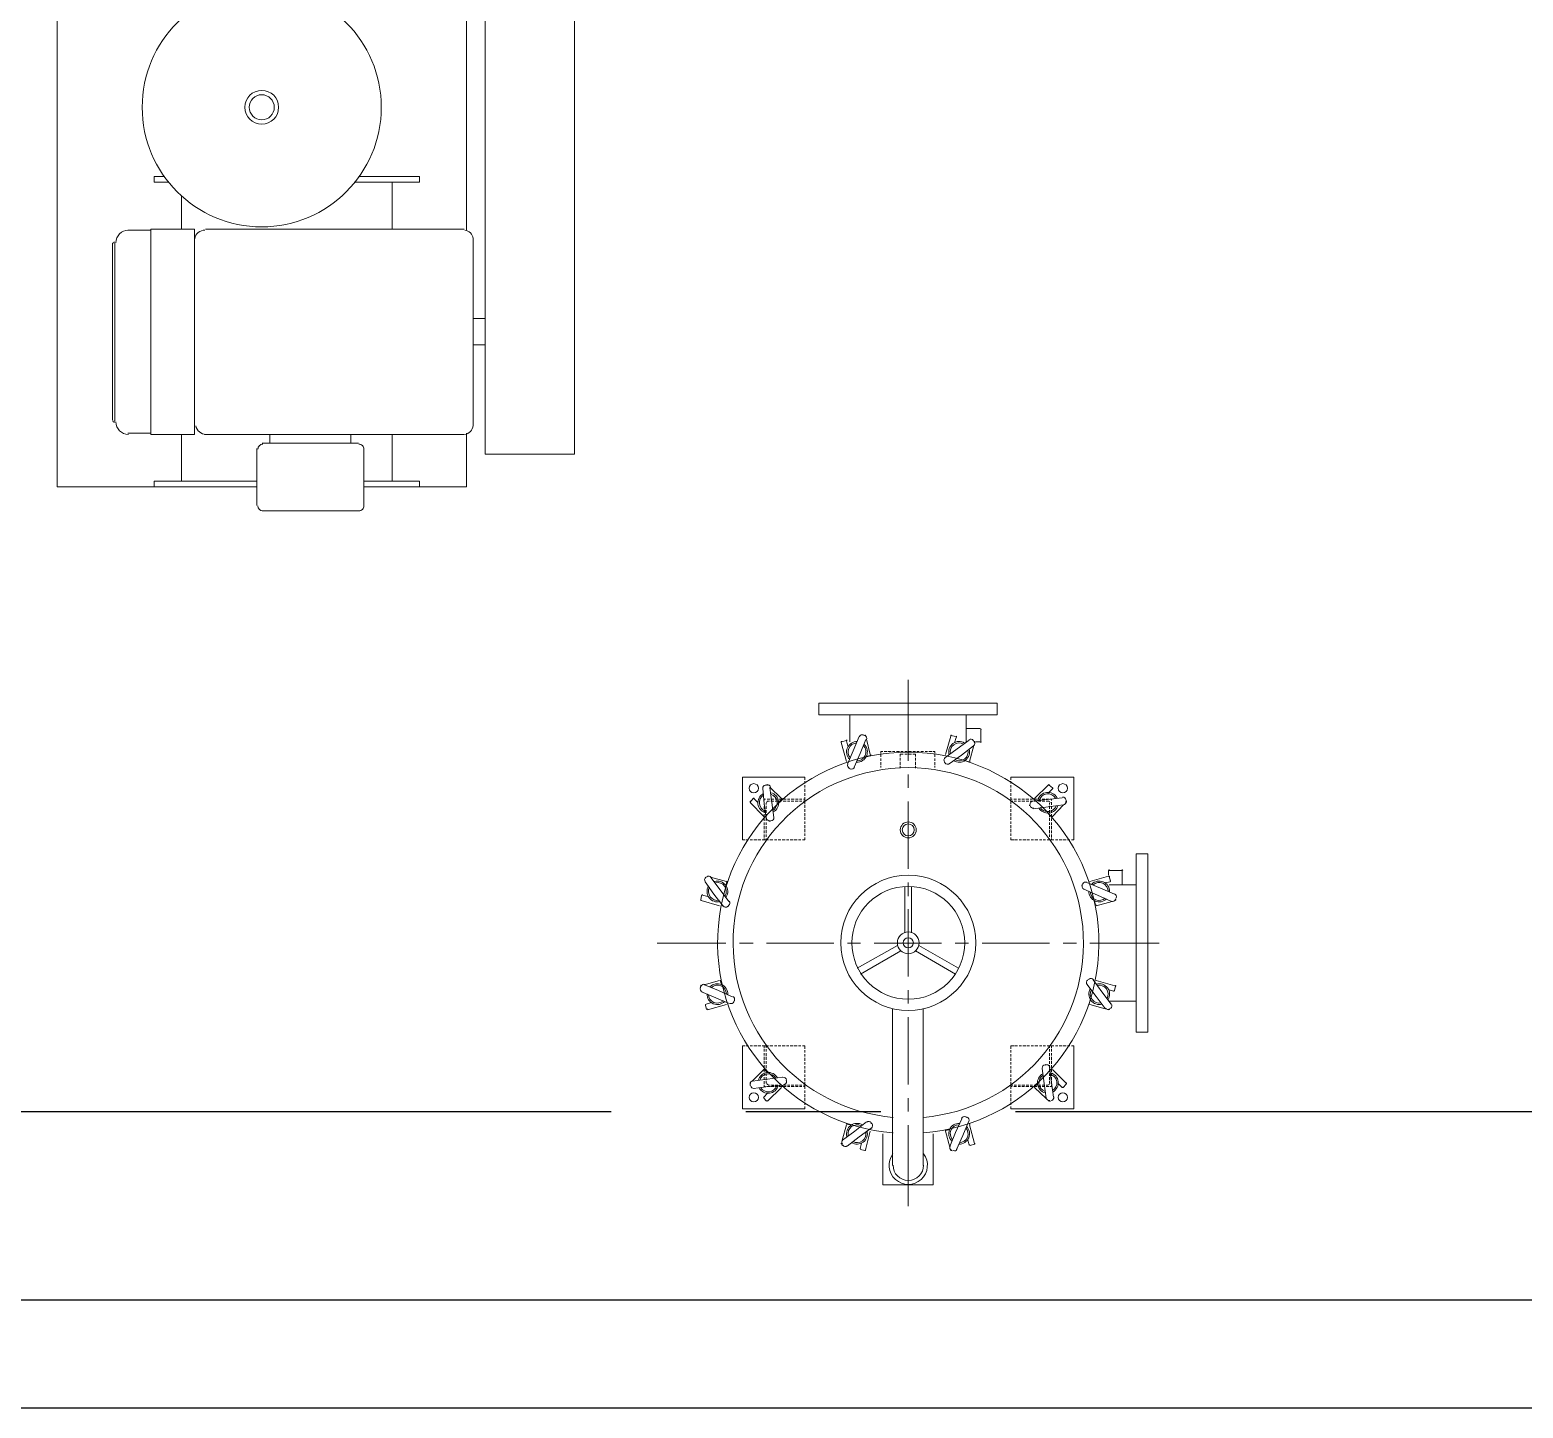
# Model space of a CAD drawing. Extents: x -18489 to 195597, y -1599 to 112111.
# Drawn here: x -14826 to -14548.9, y 6567.5 to 6823.2 of the extents above; entities that cross this region are included whole.
import ezdxf

# ---------------------------------------------------------------- set-up
doc = ezdxf.new("R2010")
doc.units = 0
doc.header["$LTSCALE"] = 100
doc.linetypes.add('X-CUB3-L10$0$COL-CEN-LIN', pattern=[3.25, 2.5, -0.25, 0.25, -0.25])
for name, color, linetype in [('188K-SM-03-F10-MECH-EQ-Y2257103$0$M-EQPM-AD', 5, 'Continuous'), ('188K-SM-03-F10-MECH-EQ-Y2257103$0$M-EQPM-CDA-過濾器', 5, 'Continuous'), ('X-CUB3-L10$0$CCL', 8, 'X-CUB3-L10$0$COL-CEN-LIN'), ('X-CUB3-L10$0$WALL-DR', 8, 'Continuous')]:
    doc.layers.add(name, color=color, linetype=linetype)

# ---------------------------------------------------------------- blocks, each defined once
blk = doc.blocks.new('X-CUB3-L10$0$CUB3-10')
at = {"layer": 'X-CUB3-L10$0$CCL'}
blk.add_line((720, 7342.459), (-5160, 7342.459), dxfattribs=at)
blk = doc.blocks.new('X-CUB3-L10')
at = {"layer": 'X-CUB3-L10$0$WALL-DR'}
for p, q in [((-14338.15, 6587.46), (-15063.15, 6587.46)), ((-14338.15, 6567.46), (-15063.15, 6567.46))]:
    blk.add_line(p, q, dxfattribs=at)
at = {"layer": 'X-CUB3-L10$0$CCL'}
blk.add_blockref('X-CUB3-L10$0$CUB3-10', (-12838.15, -720), dxfattribs=at)
blk = doc.blocks.new('188K-SM-03-F10-MECH-EQ-Y2257103$0$矽品二林中科一期-設備-空調$0$ZIN280AH(OD1400TL2135) 外型圖-Model')
at = {"color": 0, "lineweight": 13}
for points in [[(3032.1, 9507.2), (3210.5, 9507.2)], [(3022, 9497), (3022, 9391.6)], [(3220.6, 9497), (3220.6, 9391.6)], [(2831.5, 9363.3), (2831.5, 9462.6), (3022, 9462.6)], [(2918.6, 9462.6), (2918.6, 9452.4), (3022, 9452.4)], [(2969.3, 9452.4), (2969.3, 9365.3)], [(3220.6, 9452.4), (3411.1, 9452.4), (3411.1, 9462.6)], [(3220.6, 9462.6), (3591.5, 9462.6), (3591.5, 8491.7)], [(3360.5, 9452.4), (3360.5, 9365.3)], [(3032.1, 9381.5), (3210.5, 9381.5)], [(3046.3, 9381.5), (3046.3, 9365.3)], [(3196.3, 9381.5), (3196.3, 9365.3)], [(3317.9, 9365.3), (2835.5, 9365.3)], [(3459.8, 9363.3), (3417.2, 9363.3)], [(3486.1, 9341), (3484.1, 9341), (3484.1, 9010.6)], [(3488.2, 9338.9), (3488.2, 9010.6)], [(2819.3, 9199.1), (2797, 9199.1)], [(2819.3, 9150.4), (2797, 9150.4)], [(3486.1, 9008.6), (3484.1, 9008.6)], [(2831.5, 8491.7), (2831.5, 8986.3)], [(3315.9, 8984.2), (2835.5, 8984.2)], [(2969.3, 8897.1), (2969.3, 8984.2)], [(3360.5, 8923.4), (3360.5, 8984.2)], [(3459.8, 8986.3), (3417.2, 8986.3)], [(3032.1, 8887), (2918.6, 8887), (2918.6, 8897.1), (3040.2, 8897.1)], [(3384.8, 8897.1), (3411.1, 8897.1), (3411.1, 8887), (3392.9, 8887)]]:
    blk.add_lwpolyline(points, dxfattribs=at)
for points in [[(2797, 9401.8), (2630.8, 9401.8), (2630.8, 8124.9), (2797, 8124.9)], [(3336.2, 9365.3), (3417.2, 9365.3), (3417.2, 8984.2), (3336.2, 8984.2)]]:
    blk.add_lwpolyline(points, close=True, dxfattribs=at)
blk.add_lwpolyline([(2834.8, 9365.2, 0.36473), (2819.3, 9349.1), (2819.3, 9000.5)], format="xyb", dxfattribs=at)
for radius in [221.9, 31.4, 23.3]:
    blk.add_circle((3211.5, 8758.2), radius, dxfattribs=at)
for centre, radius, start, end in [((3031.1, 9498), 9.12, 89.9989, 180.0011), ((3209.5, 9498), 9.12, 0.0038, 90.0024), ((3031.1, 9392.6), 9.12, 179.9989, 270.0011), ((3209.5, 9392.6), 9.12, 269.9989, 0.0011), ((3314.9, 9346), 19.3, 9.6648, 90.0699), ((3458.8, 9342), 23.3, 0.0036, 90.0013), ((3485.1, 9339.9), 3.04, 359.9911, 90.0089), ((3458.8, 9009.6), 23.3, 270.0013, 359.9987), ((3485.1, 9011.6), 3.04, 269.9911, 0.0089), ((2836.5, 9003.5), 17.2, 185.5388, 264.053), ((3316.9, 9005.5), 19.3, 269.922, 350.3444)]:
    blk.add_arc(centre, radius, start, end, dxfattribs=at)
blk = doc.blocks.new('188K-SM-03-F10-MECH-EQ-Y2257103$0$A$C9b321b2a')
at = {"color": 0, "lineweight": 13}
for points in [[(0, 338), (0, 465.7)], [(-124.1, 372.2), (-124.1, 372.2)], [(-123.2, 374), (-123.2, 374)], [(-121.4, 375.8), (-122.3, 374)], [(-114.2, 337.1), (-122.3, 366.8)], [(-121.4, 365.9), (-98.9, 348.8), (-77.3, 332.6)], [(-68.3, 343.4), (-90.8, 360.5), (-113.3, 376.7)], [(-86.3, 371.3), (-89, 381.2)], [(-80, 384.8), (-88.1, 383)], [(69.2, 349.7), (77.3, 378.5)], [(77.3, 377.6), (88.1, 351.5), (99.8, 326.3)], [(79.1, 383.9), (79.1, 383.9)], [(80, 384.8), (80, 384.8)], [(82.7, 385.7), (80.9, 384.8)], [(112.4, 331.7), (101.6, 356.9), (90.8, 383)], [(114.2, 337.1), (124.1, 372.2)], [(-69.2, 333.5), (-67.4, 335.3)], [(78.2, 346.1), (70.1, 347.9)], [(-303, 191.5), (-307.5, 191.5), (-307.5, 307.5), (-191.5, 307.5), (-191.5, 303)], [(0, 287.7), (0, 312.8)], [(107, 322.7), (108.8, 323.6)], [(303, 191.5), (307.5, 191.5), (307.5, 307.5), (190.6, 307.5), (190.6, 303)], [(-261.6, 293.1), (-267.9, 287.7)], [(-260.7, 278.7), (-267.9, 285.9)], [(-234.6, 267.9), (-260.7, 293.1)], [(-191.5, 295.8), (-191.5, 301.2)], [(-191.5, 288.6), (-191.5, 293.1)], [(-191.5, 280.5), (-191.5, 285.9)], [(-191.5, 273.3), (-191.5, 278.7)], [(190.6, 295.8), (190.6, 301.2)], [(190.6, 288.6), (190.6, 293.1)], [(190.6, 280.5), (190.6, 285.9)], [(190.6, 273.3), (190.6, 278.7)], [(234.6, 267.9), (256.2, 289.5)], [(256.2, 288.6), (252.6, 260.7), (249, 232.8)], [(259.8, 293.1), (259.8, 293.1)], [(261.6, 293.1), (261.6, 293.1)], [(264.3, 293.1), (262.5, 293.1)], [(263.4, 231), (266.1, 258.9), (269.7, 286.8)], [(-293.1, 265.2), (-293.1, 262.5)], [(-293.1, 262.5), (-293.1, 262.5)], [(-293.1, 259.8), (-293.1, 260.7)], [(-267.9, 234.6), (-289.5, 256.2)], [(-264.3, 267), (-267, 267), (-267, 264.3)], [(-267, 261.6), (-267, 256.2)], [(-267, 254.4), (-267, 249)], [(-263.4, 259.8), (-263.4, 257.1)], [(-263.4, 254.4), (-263.4, 249)], [(-256.2, 267), (-261.6, 267)], [(-257.1, 263.4), (-259.8, 263.4)], [(-249, 263.4), (-254.4, 263.4)], [(-249, 267), (-253.5, 267)], [(-241.8, 267), (-246.3, 267)], [(-241.8, 263.4), (-246.3, 263.4)], [(-233.7, 267), (-239.1, 267)], [(-233.7, 263.4), (-239.1, 263.4)], [(-226.5, 263.4), (-231.9, 263.4)], [(-226.5, 267), (-231, 267)], [(-218.5, 267), (-223.8, 267)], [(-219.4, 263.4), (-223.8, 263.4)], [(-211.3, 267), (-216.7, 267)], [(-211.3, 263.4), (-216.7, 263.4)], [(-204.1, 263.4), (-209.5, 263.4)], [(-204.1, 267), (-208.6, 267)], [(-196, 267), (-201.4, 267)], [(-196.9, 263.4), (-201.4, 263.4)], [(-194.2, 267), (-191.5, 267), (-191.5, 263.4), (-194.2, 263.4)], [(-191.5, 267), (-191.5, 270.6)], [(-191.5, 263.4), (-191.5, 258.9)], [(-191.5, 256.2), (-191.5, 250.8)], [(0, 137.5), (0, 262.5)], [(190.6, 267), (190.6, 270.6)], [(194.2, 267), (190.6, 267), (190.6, 263.4), (194.2, 263.4)], [(190.6, 263.4), (190.6, 258.9)], [(190.6, 256.2), (190.6, 250.8)], [(196, 267), (201.4, 267)], [(196.9, 263.4), (201.4, 263.4)], [(204.1, 267), (208.6, 267)], [(204.1, 263.4), (209.5, 263.4)], [(211.3, 267), (216.7, 267)], [(211.3, 263.4), (216.7, 263.4)], [(218.5, 267), (223.8, 267)], [(219.4, 263.4), (223.8, 263.4)], [(226.5, 267), (231, 267)], [(226.5, 263.4), (231.9, 263.4)], [(233.7, 267), (239.1, 267)], [(233.7, 263.4), (239.1, 263.4)], [(240, 260.7), (234.6, 266.1)], [(240.9, 267), (246.3, 267)], [(241.8, 263.4), (246.3, 263.4)], [(249, 267), (253.5, 267)], [(249, 263.4), (254.4, 263.4)], [(256.2, 267), (261.6, 267)], [(256.2, 263.4), (259.8, 263.4)], [(263.4, 267), (266.1, 267), (266.1, 264.3)], [(263.4, 259.8), (263.4, 257.1)], [(263.4, 254.4), (263.4, 249)], [(266.1, 261.6), (266.1, 256.2)], [(266.1, 254.4), (266.1, 249)], [(267.9, 234.6), (293.1, 260.7)], [(278.7, 260.7), (285.9, 267.9)], [(293.1, 262.5), (287.7, 267.9)], [(-267, 246.3), (-267, 241.8)], [(-267, 239.1), (-267, 233.7)], [(-267, 231), (-267, 226.5)], [(-267, 223.8), (-267, 219.4)], [(-260.7, 240.9), (-266.1, 234.6)], [(-263.4, 246.3), (-263.4, 241.8)], [(-263.4, 239.1), (-263.4, 234.6)], [(-263.4, 231.9), (-263.4, 226.5)], [(-263.4, 223.8), (-263.4, 219.4)], [(-191.5, 248.1), (-191.5, 243.6)], [(-191.5, 240.9), (-191.5, 236.4)], [(-191.5, 233.7), (-191.5, 228.3)], [(-191.5, 225.6), (-191.5, 221.2)], [(190.6, 248.1), (190.6, 243.6)], [(190.6, 240.9), (190.6, 236.4)], [(190.6, 233.7), (190.6, 228.3)], [(190.6, 225.6), (190.6, 221.2)], [(263.4, 246.3), (263.4, 241.8)], [(263.4, 239.1), (263.4, 234.6)], [(263.4, 231.9), (263.4, 226.5)], [(263.4, 223.8), (263.4, 219.4)], [(266.1, 246.3), (266.1, 241.8)], [(266.1, 239.1), (266.1, 233.7)], [(266.1, 231), (266.1, 226.5)], [(266.1, 223.8), (266.1, 219.4)], [(-267, 216.7), (-267, 211.3)], [(-267, 208.6), (-267, 204.1)], [(-267, 201.4), (-267, 196.9)], [(-267, 194.2), (-267, 191.5), (-263.4, 191.5), (-258, 191.5)], [(-263.4, 216.7), (-263.4, 212.2)], [(-263.4, 209.5), (-263.4, 204.1)], [(-263.4, 201.4), (-263.4, 196.9)], [(-263.4, 194.2), (-263.4, 191.5)], [(-196, 191.5), (-191.5, 191.5), (-191.5, 196)], [(-191.5, 218.5), (-191.5, 213.1)], [(-191.5, 211.3), (-191.5, 205.9)], [(-191.5, 203.2), (-191.5, 198.7)], [(190.6, 218.5), (190.6, 213.1)], [(190.6, 211.3), (190.6, 205.9)], [(190.6, 203.2), (190.6, 198.7)], [(196, 191.5), (190.6, 191.5), (190.6, 196)], [(263.4, 216.7), (263.4, 212.2)], [(263.4, 209.5), (263.4, 204.1)], [(263.4, 201.4), (263.4, 196.9)], [(266.1, 194.2), (266.1, 191.5), (263.4, 191.5), (263.4, 194.2)], [(266.1, 216.7), (266.1, 211.3)], [(266.1, 208.6), (266.1, 204.1)], [(266.1, 201.4), (266.1, 196.9)], [(-295.8, 191.5), (-300.3, 191.5)], [(-288.6, 191.5), (-293.1, 191.5)], [(-280.5, 191.5), (-285.9, 191.5)], [(-273.3, 191.5), (-277.8, 191.5)], [(-267, 191.5), (-270.6, 191.5)], [(-256.2, 191.5), (-250.8, 191.5)], [(-248.1, 191.5), (-243.6, 191.5)], [(-240.9, 191.5), (-235.5, 191.5)], [(-233.7, 191.5), (-228.3, 191.5)], [(-225.6, 191.5), (-221.2, 191.5)], [(-218.5, 191.5), (-213.1, 191.5)], [(-211.3, 191.5), (-205.9, 191.5)], [(-203.2, 191.5), (-198.7, 191.5)], [(203.2, 191.5), (198.7, 191.5)], [(210.4, 191.5), (205.9, 191.5)], [(218.5, 191.5), (213.1, 191.5)], [(225.6, 191.5), (221.2, 191.5)], [(232.8, 191.5), (228.3, 191.5)], [(240.9, 191.5), (235.5, 191.5)], [(248.1, 191.5), (243.6, 191.5)], [(256.2, 191.5), (250.8, 191.5)], [(263.4, 191.5), (258, 191.5)], [(266.1, 191.5), (270.6, 191.5)], [(273.3, 191.5), (277.8, 191.5)], [(280.5, 191.5), (285.9, 191.5)], [(287.7, 191.5), (293.1, 191.5)], [(295.8, 191.5), (300.3, 191.5)], [(-331.7, 112.4), (-356.9, 101.6), (-383, 90.8)], [(-373.1, 123.2), (-375.8, 115.1)], [(-365, 111.5), (-374.9, 114.2)], [(0, 88.1), (0, 112.4)], [(365.9, 121.4), (348.8, 98.9), (331.7, 77.3)], [(338, 105.2), (336.2, 113.3)], [(337.1, 114.2), (365.9, 122.3)], [(343.4, 68.3), (359.6, 90.8), (376.7, 113.3)], [(373.1, 123.2), (373.1, 123.2)], [(375.8, 121.4), (374, 123.2)], [(-423.4, 107.9), (-373.1, 107.9)], [(-377.6, 78.2), (-351.5, 89), (-326.3, 99.8)], [(-322.7, 107), (-323.6, 109.7)], [(4.5, 19.8), (46.7, 94.4)], [(14.4, 13.5), (57.5, 88.1)], [(371.3, 86.3), (381.2, 89)], [(-385.7, 82.7), (-384.8, 80.9), (-384.8, 80)], [(-383.9, 79.1), (-383.9, 79.1)], [(-349.7, 70.1), (-378.5, 77.3)], [(0, -62), (0, 62.9)], [(333.5, 69.2), (335.3, 67.4)], [(348.8, 70.1), (383.9, 79.1)], [(-355.1, 46.7), (-355.1, 50.3), (-352.4, 50.3)], [(-355.1, 38.7), (-355.1, 44.1)], [(-355.1, 31.5), (-355.1, 36.9)], [(-355.1, 24.3), (-355.1, 28.8)], [(-350.6, 50.3), (-345.2, 50.3)], [(-342.5, 50.3), (-338, 50.3)], [(-335.3, 50.3), (-329.9, 50.3)], [(-328.1, 50.3), (-325.4, 50.3)], [(412.6, 28.8), (121.4, 28.8)], [(354.2, 46.7), (448.6, 46.7), (448.6, -46.7), (354.2, -46.7)], [(-338, 0), (-488.2, 0)], [(-355.1, 16.2), (-355.1, 21.6)], [(-355.1, 9), (-355.1, 13.5)], [(-355.1, 1.8), (-355.1, 6.3)], [(-350.6, 9), (-350.6, 14.4), (-346.1, 14.4)], [(-350.6, 1.8), (-350.6, 6.3)], [(-343.4, 14.4), (-338.9, 14.4)], [(-336.2, 14.4), (-330.8, 14.4)], [(-329, 14.4), (-324.5, 14.4)], [(-287.7, 0), (-312.8, 0)], [(-137.5, 0), (-262.5, 0)], [(-87.2, 0), (-112.4, 0)], [(-18.9, 6.3), (-105.2, 6.3)], [(62, 0), (-62.9, 0)], [(112.4, 0), (87.2, 0)], [(262.5, 0), (137.5, 0)], [(312.8, 0), (287.7, 0)], [(488.2, 0), (338, 0)], [(-355.1, -6.3), (-355.1, -0.9)], [(-355.1, -13.5), (-355.1, -9)], [(-355.1, -20.7), (-355.1, -16.2)], [(-355.1, -28.8), (-355.1, -23.4)], [(-350.6, -6.3), (-350.6, -0.9)], [(-350.6, -9), (-350.6, -13.5), (-346.1, -13.5)], [(-343.4, -13.5), (-338.9, -13.5)], [(-336.2, -13.5), (-330.8, -13.5)], [(-329, -13.5), (-324.5, -13.5)], [(-18.9, -6.3), (-105.2, -6.3)], [(4.5, -19.8), (46.7, -93.5)], [(14.4, -13.5), (57.5, -88.1)], [(-355.1, -36), (-355.1, -31.5)], [(-355.1, -44.1), (-355.1, -38.7)], [(-355.1, -45.8), (-355.1, -49.4), (-352.4, -49.4)], [(-350.6, -49.4), (-345.2, -49.4)], [(-342.5, -49.4), (-338, -49.4)], [(-335.3, -49.4), (-329.9, -49.4)], [(-328.1, -49.4), (-325.4, -49.4)], [(412.6, -27.9), (121.4, -27.9)], [(-384.8, -80), (-383, -88.1)], [(-349.7, -69.2), (-383.9, -79.1)], [(-343.4, -68.3), (-360.5, -90.8), (-376.7, -113.3)], [(-365.9, -121.4), (-348.8, -98.9), (-332.6, -76.4)], [(-333.5, -68.3), (-335.3, -67.4)], [(377.6, -77.3), (351.5, -88.1), (326.3, -99.8)], [(384.8, -80), (384.8, -80)], [(-373.1, -107.9), (-423.4, -107.9)], [(-398.3, -133.9), (-398.3, -107.9)], [(-371.3, -86.3), (-381.2, -89)], [(-338.9, -105.2), (-336.2, -113.3)], [(0, -112.4), (0, -87.2)], [(322.7, -107), (323.6, -108.8)], [(331.7, -112.4), (356.9, -101.6), (383, -89.9)], [(365, -110.6), (374.9, -113.3)], [(-374, -134.8), (-396.5, -134.8)], [(-375.8, -121.4), (-374, -122.3)], [(-373.1, -122.3), (-373.1, -123.2)], [(-373.1, -133.9), (-373.1, -125.9)], [(-371.3, -123.2), (-372.2, -123.2)], [(-337.1, -114.2), (-366.8, -122.3)], [(0, -262.5), (0, -137.5)], [(337.1, -114.2), (372.2, -123.2)], [(-303, -190.6), (-307.5, -190.6), (-307.5, -307.5), (-191.5, -307.5), (-191.5, -303)], [(-295.8, -190.6), (-300.3, -190.6)], [(-288.6, -190.6), (-293.1, -190.6)], [(-280.5, -190.6), (-285.9, -190.6)], [(-273.3, -190.6), (-277.8, -190.6)], [(-267, -190.6), (-270.6, -190.6)], [(-267, -193.3), (-267, -190.6), (-263.4, -190.6), (-258, -190.6)], [(-263.4, -194.2), (-263.4, -190.6)], [(-256.2, -190.6), (-250.8, -190.6)], [(-248.1, -190.6), (-243.6, -190.6)], [(-240.9, -190.6), (-235.5, -190.6)], [(-233.7, -190.6), (-228.3, -190.6)], [(-225.6, -190.6), (-221.2, -190.6)], [(-218.5, -190.6), (-213.1, -190.6)], [(-211.3, -190.6), (-205.9, -190.6)], [(-203.2, -190.6), (-198.7, -190.6)], [(-196, -190.6), (-191.5, -190.6), (-191.5, -196)], [(196, -190.6), (190.6, -190.6), (190.6, -196)], [(303, -190.6), (307.5, -190.6), (307.5, -307.5), (190.6, -307.5), (190.6, -303)], [(203.2, -190.6), (198.7, -190.6)], [(210.4, -190.6), (205.9, -190.6)], [(218.5, -190.6), (213.1, -190.6)], [(225.6, -190.6), (221.2, -190.6)], [(232.8, -190.6), (228.3, -190.6)], [(240.9, -190.6), (235.5, -190.6)], [(248.1, -190.6), (243.6, -190.6)], [(256.2, -190.6), (250.8, -190.6)], [(266.1, -193.3), (266.1, -190.6), (263.4, -190.6), (258, -190.6)], [(263.4, -194.2), (263.4, -190.6)], [(266.1, -190.6), (270.6, -190.6)], [(273.3, -190.6), (277.8, -190.6)], [(280.5, -190.6), (285.9, -190.6)], [(287.7, -190.6), (293.1, -190.6)], [(295.8, -190.6), (300.3, -190.6)], [(-267, -201.4), (-267, -196)], [(-267, -208.6), (-267, -204.1)], [(-267, -215.8), (-267, -211.3)], [(-267, -223.8), (-267, -218.5)], [(-263.4, -201.4), (-263.4, -196.9)], [(-263.4, -208.6), (-263.4, -204.1)], [(-263.4, -216.7), (-263.4, -211.3)], [(-263.4, -223.8), (-263.4, -219.4)], [(-191.5, -203.2), (-191.5, -197.8)], [(-191.5, -210.4), (-191.5, -205.9)], [(-191.5, -218.5), (-191.5, -213.1)], [(-191.5, -225.6), (-191.5, -220.3)], [(190.6, -203.2), (190.6, -197.8)], [(190.6, -210.4), (190.6, -205.9)], [(190.6, -218.5), (190.6, -213.1)], [(190.6, -225.6), (190.6, -220.3)], [(263.4, -201.4), (263.4, -196.9)], [(263.4, -208.6), (263.4, -204.1)], [(263.4, -216.7), (263.4, -211.3)], [(263.4, -223.8), (263.4, -219.4)], [(266.1, -201.4), (266.1, -196)], [(266.1, -208.6), (266.1, -204.1)], [(266.1, -215.8), (266.1, -211.3)], [(266.1, -223.8), (266.1, -218.5)], [(-267.9, -234.6), (-293.1, -259.8)], [(-263.4, -226.5), (-263.4, -231), (-266.1, -258.9), (-269.7, -285.9)], [(-267, -231), (-267, -226.5)], [(-267, -239.1), (-267, -233.7)], [(-267, -246.3), (-267, -240.9)], [(-267, -253.5), (-267, -249)], [(-263.4, -239.1), (-263.4, -233.7)], [(-263.4, -246.3), (-263.4, -241.8)], [(-263.4, -253.5), (-263.4, -249)], [(-254.4, -225.6), (-256.2, -225.6)], [(-191.5, -232.8), (-191.5, -228.3)], [(-191.5, -240.9), (-191.5, -235.5)], [(-191.5, -248.1), (-191.5, -243.6)], [(190.6, -232.8), (190.6, -228.3)], [(190.6, -240.9), (190.6, -235.5)], [(190.6, -248.1), (190.6, -243.6)], [(287.7, -256.2), (260.7, -252.6), (232.8, -249)], [(260.7, -240), (266.1, -234.6)], [(263.4, -231), (263.4, -226.5)], [(263.4, -239.1), (263.4, -233.7)], [(263.4, -246.3), (263.4, -241.8)], [(263.4, -253.5), (263.4, -249)], [(266.1, -231), (266.1, -226.5)], [(266.1, -239.1), (266.1, -233.7)], [(266.1, -246.3), (266.1, -240.9)], [(266.1, -253.5), (266.1, -249)], [(267.9, -234.6), (288.6, -256.2)], [(-293.1, -261.6), (-287.7, -267.9)], [(-278.7, -260.7), (-285.9, -267.9)], [(-267, -261.6), (-267, -256.2)], [(-264.3, -266.1), (-267, -266.1), (-267, -263.4)], [(-263.4, -259.8), (-263.4, -256.2)], [(-256.2, -266.1), (-261.6, -266.1)], [(-257.1, -262.5), (-259.8, -262.5)], [(-234.6, -267.9), (-256.2, -288.6)], [(-249, -262.5), (-254.4, -262.5)], [(-249, -266.1), (-253.5, -266.1)], [(-241.8, -262.5), (-246.3, -262.5)], [(-241.8, -266.1), (-246.3, -266.1)], [(-240, -260.7), (-234.6, -266.1)], [(-233.7, -262.5), (-239.1, -262.5)], [(-233.7, -266.1), (-239.1, -266.1)], [(-226.5, -262.5), (-231.9, -262.5)], [(-226.5, -266.1), (-231, -266.1)], [(-219.4, -262.5), (-223.8, -262.5)], [(-218.5, -266.1), (-223.8, -266.1)], [(-211.3, -262.5), (-216.7, -262.5)], [(-211.3, -266.1), (-216.7, -266.1)], [(-204.1, -262.5), (-209.5, -262.5)], [(-204.1, -266.1), (-208.6, -266.1)], [(-196.9, -262.5), (-201.4, -262.5)], [(-196, -266.1), (-201.4, -266.1)], [(-194.2, -266.1), (-191.5, -266.1), (-191.5, -262.5), (-194.2, -262.5)], [(-191.5, -255.3), (-191.5, -250.8)], [(-191.5, -262.5), (-191.5, -258)], [(-191.5, -266.1), (-191.5, -270.6)], [(-191.5, -273.3), (-191.5, -277.8)], [(190.6, -255.3), (190.6, -250.8)], [(190.6, -262.5), (190.6, -258)], [(194.2, -266.1), (190.6, -266.1), (190.6, -262.5), (194.2, -262.5)], [(190.6, -266.1), (190.6, -270.6)], [(190.6, -273.3), (190.6, -277.8)], [(196, -266.1), (201.4, -266.1)], [(196.9, -262.5), (201.4, -262.5)], [(204.1, -262.5), (209.5, -262.5)], [(204.1, -266.1), (208.6, -266.1)], [(211.3, -262.5), (216.7, -262.5)], [(211.3, -266.1), (216.7, -266.1)], [(218.5, -266.1), (223.8, -266.1)], [(219.4, -262.5), (223.8, -262.5)], [(226.5, -254.4), (225.6, -256.2)], [(226.5, -262.5), (231.9, -262.5)], [(226.5, -266.1), (231, -266.1)], [(231, -262.5), (258.9, -266.1), (285.9, -269.7)], [(233.7, -262.5), (239.1, -262.5)], [(233.7, -266.1), (239.1, -266.1)], [(234.6, -267.9), (259.8, -293.1)], [(240.9, -266.1), (246.3, -266.1)], [(241.8, -262.5), (246.3, -262.5)], [(249, -262.5), (254.4, -262.5)], [(249, -266.1), (253.5, -266.1)], [(256.2, -262.5), (259.8, -262.5)], [(256.2, -266.1), (261.6, -266.1)], [(263.4, -259.8), (263.4, -256.2)], [(263.4, -266.1), (266.1, -266.1), (266.1, -263.4)], [(266.1, -261.6), (266.1, -256.2)], [(293.1, -259.8), (293.1, -259.8)], [(293.1, -261.6), (293.1, -261.6)], [(293.1, -264.3), (293.1, -262.5)], [(-259.8, -293.1), (-260.7, -293.1)], [(-191.5, -280.5), (-191.5, -285.9)], [(-191.5, -287.7), (-191.5, -293.1)], [(-191.5, -295.8), (-191.5, -300.3)], [(0, -312.8), (0, -287.7)], [(190.6, -280.5), (190.6, -285.9)], [(190.6, -287.7), (190.6, -293.1)], [(190.6, -295.8), (190.6, -300.3)], [(260.7, -278.7), (267.9, -285.9)], [(261.6, -293.1), (267.9, -287.7)], [(-112.4, -331.7), (-101.6, -356.9), (-90.8, -383)], [(-107, -322.7), (-109.7, -323.6)], [(-77.3, -377.6), (-89, -351.5), (-99.8, -326.3)], [(121.4, -365.9), (98.9, -348.8), (76.4, -331.7)], [(-78.2, -346.1), (-70.1, -347.9)], [(-69.2, -348.8), (-77.3, -378.5)], [(0, -465.7), (0, -337.1)], [(68.3, -333.5), (67.4, -335.3)], [(68.3, -343.4), (90.8, -359.6), (113.3, -376.7)], [(69.2, -348.8), (79.1, -383.9)], [(105.2, -338), (113.3, -336.2)], [(-134.8, -373.1), (-134.8, -396.5)], [(-133.9, -372.2), (-125.9, -372.2)], [(-123.2, -373.1), (-115.1, -375.8)], [(-111.5, -365), (-113.3, -374.9)], [(-107.9, -373.1), (-107.9, -423.4)], [(-82.7, -385.7), (-80.9, -384.8)], [(-80, -384.8), (-80, -384.8)], [(-79.1, -383.9), (-79.1, -383.9)], [(107.9, -423.4), (107.9, -373.1)], [(123.2, -371.3), (124.1, -372.2)], [(123.2, -373.1), (123.2, -373.1)], [(-133.9, -397.4), (-107.9, -397.4)]]:
    blk.add_lwpolyline(points, dxfattribs=at)
for points in [[(-69.2, 349.7), (-79.1, 383.9, 0.414151), (-80.8, 384.7)], [(123.2, 374), (115.1, 375.8, 0.414152), (113.3, 374.9), (110.6, 365)], [(-105.2, 338.9), (-113.3, 336.2, -0.414195), (-115, 337.2)], [(-231, 263.4), (-258.9, 267), (-286.8, 269.7, 0.414216), (-293, 264.6)], [(-287.7, 256.2), (-260.7, 252.6), (-232.8, 249, 0.414181), (-226.5, 254.4), (-225.6, 257.1)], [(254.4, 226.5), (256.2, 225.6, 0.414186), (262.5, 230.8)], [(-337.1, 114.2), (-372.2, 124.1, 0.414278), (-373.9, 123.1)], [(373, 123.1, 0.414151), (371.3, 124.1), (372.2, 124.1)], [(383.8, 78.3, 0.414152), (384.8, 80), (383, 88.1)], [(-346.1, 78.2), (-347.9, 70.1, -0.414137), (-349.6, 69.3)], [(347.1, -70.2, -0.414176), (348.8, -69.2), (378.5, -77.3)], [(385.7, -82.7), (384.8, -80.9, 0.414276), (383.9, -79.1), (383.9, -78.2)], [(371.4, -124, 0.414257), (373.1, -123.2), (375.8, -115.1)], [(-262.8, -293, 0.414173), (-256.2, -287.7), (-252.6, -259.8), (-249, -232.8)], [(-270.6, -286.5, 0.414184), (-265.2, -293.1), (-262.5, -293.1), (-261.6, -293.1)], [(-114.2, -337.1), (-124.1, -372.2, 0.414278), (-123.1, -373.9)], [(112.5, -336.3, -0.414174), (114.2, -337.1), (122.3, -365.9)], [(80, -384.8), (88.1, -383, 0.414278), (89, -381.2), (86.3, -371.3)], [(121.4, -375.8), (122.3, -374, 0.414278), (123.1, -372.3)]]:
    blk.add_lwpolyline(points, format="xyb", dxfattribs=at)
for points in [[(-445, -165.4), (-423.4, -165.4), (-423.4, 165.4), (-445, 165.4)], [(347.9, -70.1), (346.1, -77.3)], [(-165.4, -445), (-165.4, -423.4), (165.4, -423.4), (165.4, -445)]]:
    blk.add_lwpolyline(points, close=True, dxfattribs=at)
for centre, radius in [((-287.2, 286.3), 8.54), ((286.3, 286.3), 8.54), ((-0.4, -0.4), 125.4), ((-0.4, -0.4), 104.7), ((-209.9, -0.4), 14.8), ((-209.9, -0.4), 11.2), ((-0.4, -0.4), 20.2), ((-0.4, -0.4), 9.44), ((-287.2, -287.2), 8.54), ((286.3, -287.2), 8.54)]:
    blk.add_circle(centre, radius, dxfattribs=at)
for centre, radius, start, end in [((-118.2, 369.9), 5.84, 143.0647, 233.0637), ((-122.7, 371.7), 1.35, 105.0036, 194.9912), ((-117.3, 371.7), 5.84, 53.0647, 143.0637), ((-95.7, 353.8), 19.3, 344.3889, 121.7454), ((-95.7, 353.8), 16.6, 347.5071, 118.6246), ((-88.6, 381.6), 1.35, 105.0036, 194.9912), ((94.8, 353.8), 19.3, 134.3899, 271.7358), ((82.3, 378.9), 5.84, 113.0684, 203.0626), ((94.8, 353.8), 16.6, 137.51, 268.6208), ((79.6, 383.4), 1.35, 75.0086, 164.9966), ((85, 379.8), 5.84, 23.0684, 113.0626), ((94.8, 353.8), 19.3, 314.3895, 91.7425), ((94.8, 353.8), 16.6, 317.51, 88.6208), ((121.8, 371.7), 1.35, 345.0088, 74.9964), ((-0.4, -0.4), 353.8, 4.5703, 355.4242), ((-95.7, 353.8), 19.3, 164.3884, 301.7393), ((-95.7, 353.8), 16.6, 167.5083, 298.6194), ((-74.2, 336.7), 5.84, 233.0657, 323.0577), ((-72.4, 338.5), 5.84, 323.0647, 53.0637), ((70.6, 348.4), 1.35, 165.0086, 254.9966), ((-0.4, -0.4), 325, 4.9769, 355.0177), ((104.7, 327.7), 5.84, 203.066, 293.0599), ((106.5, 328.6), 5.84, 293.0684, 23.0626), ((-260.3, 259.4), 19.3, 14.3905, 151.7427), ((-267.4, 286.3), 1.35, 134.9859, 225.0141), ((-262.1, 291.7), 1.35, 44.9859, 135.0141), ((259.4, 259.4), 19.3, 104.3916, 241.7429), ((261.2, 287.2), 5.84, 83.0665, 173.0705), ((260.3, 291.7), 1.35, 44.9859, 135.0141), ((263.9, 286.3), 5.84, 353.0665, 83.0705), ((-292.6, 261.2), 1.35, 134.9859, 225.0141), ((-288.1, 261.2), 5.84, 173.0697, 263.0674), ((-260.3, 259.4), 19.3, 194.3914, 331.7373), ((-260.3, 259.4), 16.6, 197.5129, 328.6181), ((-260.3, 259.4), 16.6, 17.5124, 148.6244), ((-260.3, 259.4), 3.15, 89.9976, 180.0024), ((-232.4, 256.7), 5.84, 353.0697, 83.0674), ((235.1, 266.6), 1.35, 134.9859, 225.0141), ((259.4, 259.4), 16.6, 107.5118, 238.6229), ((259.4, 259.4), 3.15, 359.9976, 90.0024), ((259.4, 259.4), 19.3, 284.3916, 61.7429), ((259.4, 259.4), 16.6, 287.5118, 58.6229), ((286.3, 266.6), 1.35, 44.9859, 135.0141), ((291.7, 261.2), 1.35, 314.9859, 45.0141), ((-267.4, 235.1), 1.35, 224.9877, 314.9994), ((254.9, 231.5), 5.84, 173.0665, 263.0705), ((-375.3, 114.6), 1.35, 165.0007, 254.9933), ((-354.7, 94.8), 19.3, 44.3897, 181.7412), ((-354.7, 94.8), 16.6, 47.5105, 178.6224), ((-329.5, 106.5), 5.84, 23.0683, 113.0616), ((353.8, 94.8), 19.3, 74.3889, 211.7454), ((336.7, 112.8), 1.35, 105.0036, 194.9912), ((353.8, 94.8), 16.6, 77.5071, 208.6246), ((369.9, 117.3), 5.84, 53.0647, 143.0637), ((371.7, 116.4), 5.84, 323.0647, 53.0637), ((-380.7, 85), 5.84, 113.0638, 203.0644), ((-354.7, 94.8), 19.3, 224.3897, 1.7412), ((-354.7, 94.8), 16.6, 227.5104, 358.6151), ((-328.6, 104.7), 5.84, 293.0638, 23.0644), ((353.8, 94.8), 19.3, 254.3889, 31.7454), ((353.8, 94.8), 16.6, 257.5071, 28.6246), ((380.7, 87.7), 1.35, 15.0036, 104.9912), ((-384.3, 79.6), 1.35, 165.0007, 254.9933), ((-379.8, 82.3), 5.84, 203.0644, 293.0604), ((336.7, 73.3), 5.84, 143.0647, 233.0637), ((338.5, 71.5), 5.84, 233.0657, 323.0577), ((412.2, -0.4), 35.5, 233.4483, 126.5517), ((412.2, -0.4), 28.3, 270, 90), ((-384.3, -80.5), 1.35, 104.9914, 195.0082), ((-354.7, -94.8), 19.3, 74.3885, 211.7451), ((-354.7, -94.8), 16.6, 77.5077, 208.625), ((-339.4, -72.4), 5.84, 53.0612, 143.0681), ((-337.6, -73.3), 5.84, 323.0612, 53.0681), ((353.8, -94.8), 19.3, 44.3903, 181.7417), ((353.8, -94.8), 16.6, 47.5115, 178.6208), ((378.9, -83.2), 5.84, 23.0638, 113.0644), ((-382.5, -88.6), 1.35, 194.9912, 285.0084), ((-354.7, -94.8), 19.3, 254.3885, 31.7451), ((-354.7, -94.8), 16.6, 257.5077, 28.625), ((327.7, -104.7), 5.84, 113.0683, 203.0616), ((328.6, -107.4), 5.84, 203.0643, 293.0616), ((353.8, -94.8), 19.3, 224.3903, 1.7417), ((353.8, -94.8), 16.6, 227.5105, 358.616), ((379.8, -85.9), 5.84, 293.0683, 23.0616), ((-396, -134.4), 1.35, 180.0028, 269.9972), ((-372.6, -116.4), 5.84, 143.0612, 233.0681), ((-370.8, -118.2), 5.84, 233.0629, 323.0544), ((-372.6, -122.7), 1.35, 194.9912, 285.0084), ((-373.5, -134.4), 1.35, 270.0028, 359.9972), ((-338.5, -113.7), 1.35, 284.9912, 15.0084), ((336.7, -113.7), 1.35, 164.9996, 255.0121), ((373.5, -114.6), 1.35, 344.9997, 75.0119), ((-260.3, -259.4), 19.3, 104.3897, 241.742), ((-260.3, -259.4), 16.6, 107.5117, 238.6244), ((-257.6, -232.4), 5.84, 83.0695, 173.0637), ((-260.3, -259.4), 19.3, 284.3897, 61.742), ((-260.3, -259.4), 16.6, 287.5117, 58.6244), ((-255.8, -232.4), 5.84, 353.0695, 83.0637), ((231.5, -254.9), 5.84, 83.0697, 173.0674), ((259.4, -259.4), 19.3, 14.3908, 151.7421), ((259.4, -259.4), 16.6, 17.511, 148.6229), ((266.6, -236), 1.35, 44.9859, 135.0141), ((-292.6, -261.2), 1.35, 134.9859, 225.0141), ((-287.2, -267.4), 1.35, 224.9859, 315.0141), ((-260.3, -260.3), 3.15, 179.9976, 270.0024), ((-236, -267.4), 1.35, 314.9859, 45.0141), ((231.5, -257.6), 5.84, 173.0663, 263.0669), ((259.4, -259.4), 19.3, 194.3907, 331.7364), ((259.4, -259.4), 16.6, 197.5123, 328.6171), ((259.4, -260.3), 3.15, 270.001, 359.9909), ((286.3, -264.8), 5.84, 263.0695, 353.0627), ((286.3, -262.1), 5.84, 353.0663, 83.0669), ((291.7, -261.2), 1.35, 314.9859, 45.0141), ((-262.1, -292.6), 1.35, 224.9859, 315.0141), ((260.3, -292.6), 1.35, 224.9859, 315.0141), ((266.6, -287.2), 1.35, 314.9859, 45.0141), ((-107.4, -329.5), 5.84, 113.0683, 203.0616), ((-105.6, -328.6), 5.84, 23.0638, 113.0644), ((73.3, -336.7), 5.84, 53.0627, 143.0658), ((-95.7, -354.7), 19.3, 134.3894, 271.7352), ((-95.7, -354.7), 16.6, 137.5105, 268.6224), ((-95.7, -354.7), 19.3, 314.3897, 91.7412), ((-95.7, -354.7), 16.6, 317.5105, 88.6224), ((-71.5, -349.3), 1.35, 344.9997, 75.0119), ((71.5, -339.4), 5.84, 143.0633, 233.0661), ((94.8, -354.7), 19.3, 164.3883, 301.7393), ((94.8, -354.7), 16.6, 167.508, 298.6174), ((94.8, -354.7), 19.3, 344.3879, 121.745), ((94.8, -354.7), 16.6, 347.5078, 118.6246), ((-134.4, -373.5), 1.35, 89.9969, 180.0031), ((-115.5, -374.4), 1.35, 254.996, 345.0045), ((-85.9, -380.7), 5.84, 203.0643, 293.0616), ((-83.2, -379.8), 5.84, 293.0683, 23.0616), ((-80.5, -384.3), 1.35, 254.996, 345.0045), ((79.6, -384.3), 1.35, 195.0026, 285.0035), ((116.4, -372.6), 5.84, 233.0623, 323.0549), ((117.3, -370.8), 5.84, 323.0633, 53.0661), ((-134.4, -396.9), 1.35, 179.9969, 270.0031)]:
    blk.add_arc(centre, radius, start, end, dxfattribs=at)
blk = doc.blocks.new('188K-SM-03-F10-MECH-EQ-Y2257103')
at = {"layer": '188K-SM-03-F10-MECH-EQ-Y2257103$0$M-EQPM-AD', "lineweight": 0, "ltscale": 0.1, "xscale": 0.09997486657821997, "yscale": 0.09997486657821997, "zscale": 0.09997486657821997, "rotation": 180}
blk.add_blockref('188K-SM-03-F10-MECH-EQ-Y2257103$0$矽品二林中科一期-設備-空調$0$ZIN280AH(OD1400TL2135) 外型圖-Model', (-14461.93, 7684.42), dxfattribs=at)
at = {"layer": '188K-SM-03-F10-MECH-EQ-Y2257103$0$M-EQPM-CDA-過濾器', "lineweight": 0, "ltscale": 0.1, "xscale": -0.1, "yscale": 0.1, "zscale": 0.1, "rotation": 90}
blk.add_blockref('188K-SM-03-F10-MECH-EQ-Y2257103$0$A$C9b321b2a', (-14663.07, 6653.75), dxfattribs=at)

msp = doc.modelspace()

# ---------------------------------------------------------------- block references
msp.add_blockref('X-CUB3-L10', (0, 0))

# ---------------------------------------------------------------- next in the draw order: block references
msp.add_blockref('188K-SM-03-F10-MECH-EQ-Y2257103', (0, 0))

doc.saveas('drawing.dxf')
